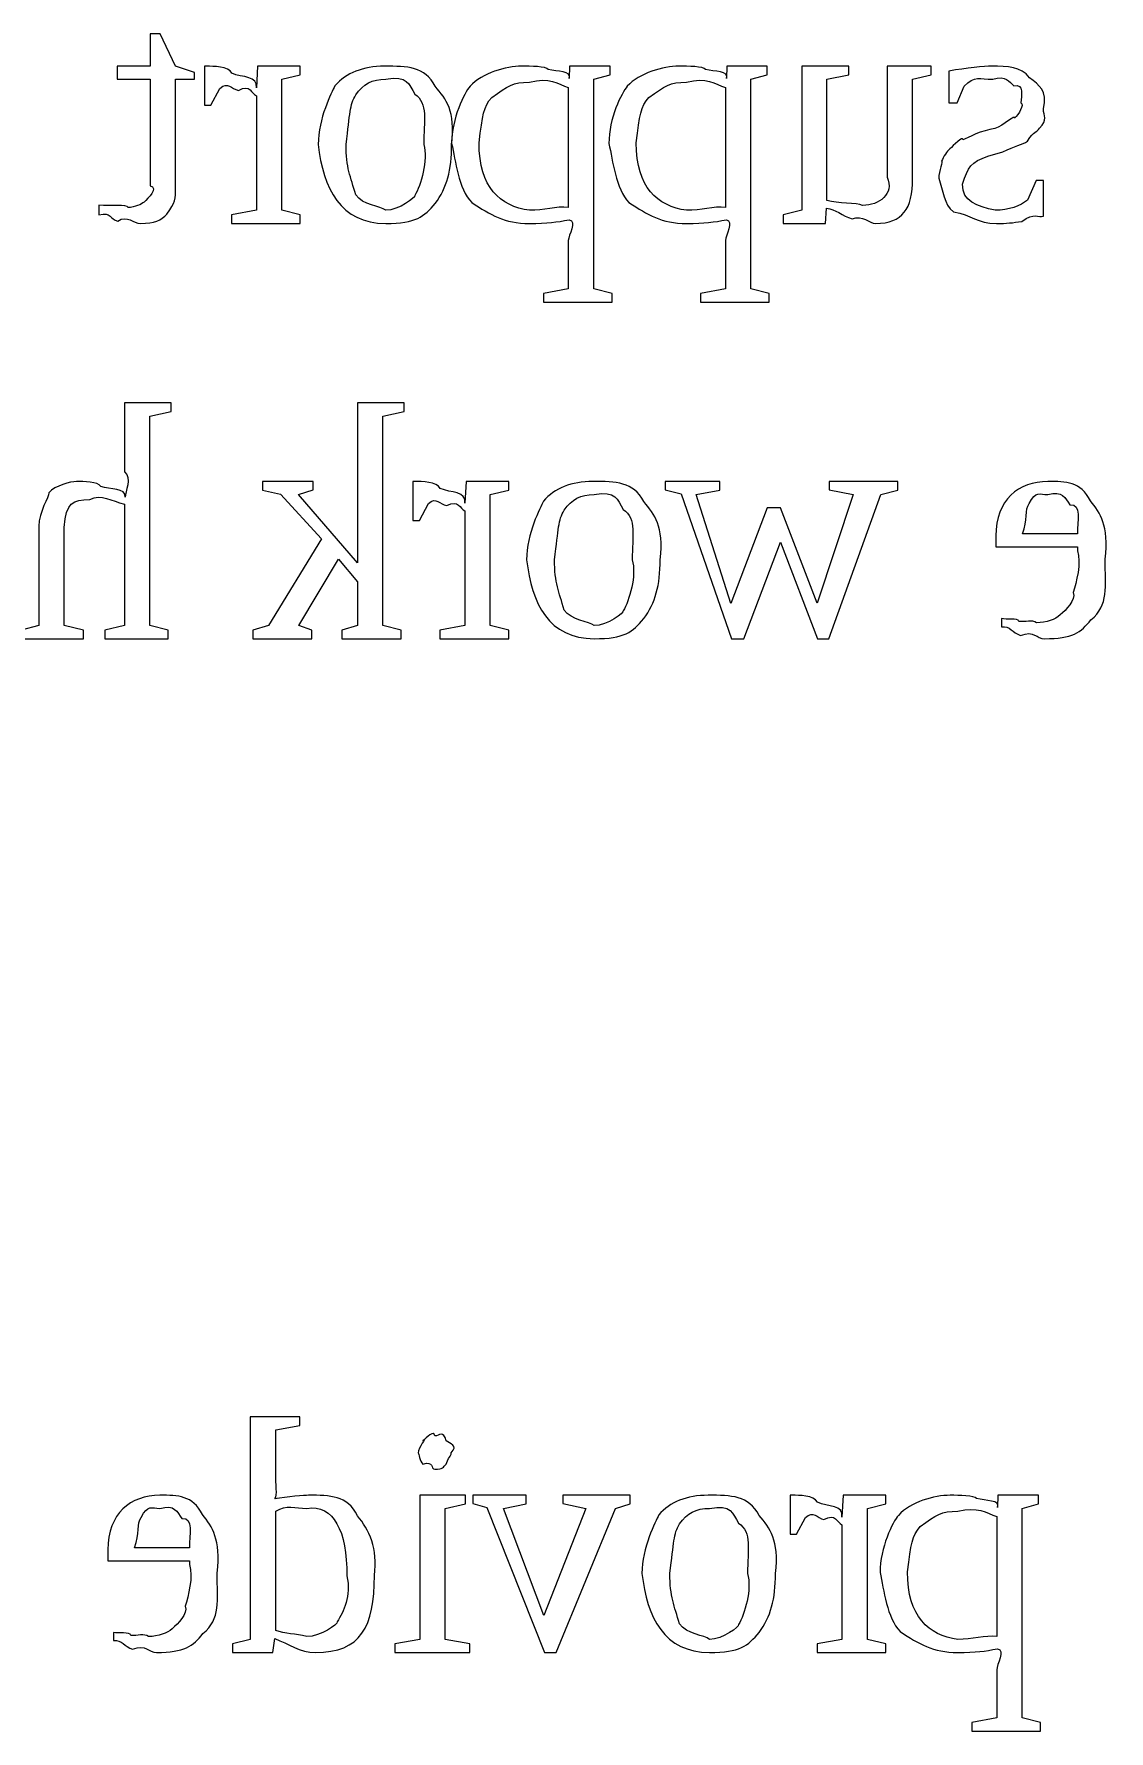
# Model space of a CAD drawing. Header units: millimetres. Extents: x 21 to 196, y 128 to 259.
# Drawn here: x 109.23 to 123.71, y 166.23 to 189.08 of the extents above; entities that cross this region are included whole.
import ezdxf

# ---------------------------------------------------------------- set-up
doc = ezdxf.new("R2010")
doc.units = ezdxf.units.MM
doc.layers.get('0').update_dxf_attribs({"linetype": 'CONTINUOUS'})

msp = doc.modelspace()

# ---------------------------------------------------------------- linework, layer by layer
at = {"color": 250}
for p, q in [((110.927, 189.083), (110.794, 189.083)), ((110.794, 189.083), (110.794, 188.648)), ((111.136, 188.648), (110.927, 189.083)), ((110.794, 188.648), (110.348, 188.648)), ((110.348, 188.648), (110.348, 188.472)), ((111.39, 188.565), (111.136, 188.648)), ((111.39, 188.472), (111.39, 188.565)), ((111.525, 188.648), (111.525, 188.124)), ((111.558, 188.648), (111.525, 188.648)), ((112.241, 188.648), (112.225, 188.356)), ((112.814, 188.648), (112.241, 188.648)), ((112.814, 188.532), (112.814, 188.648)), ((116.441, 188.648), (116.436, 188.482)), ((116.987, 188.648), (116.441, 188.648)), ((116.987, 188.532), (116.987, 188.648)), ((118.558, 188.648), (118.553, 188.482)), ((119.104, 188.648), (118.558, 188.648)), ((119.104, 188.532), (119.104, 188.648)), ((120.201, 188.648), (119.567, 188.648)), ((119.567, 188.648), (119.567, 186.708)), ((120.201, 188.532), (120.201, 188.648)), ((121.309, 188.648), (120.719, 188.648)), ((120.719, 188.648), (120.719, 187.154)), ((121.309, 188.532), (121.309, 188.648)), ((121.55, 188.582), (121.55, 188.157)), ((110.348, 188.472), (110.794, 188.472)), ((110.794, 188.472), (110.794, 187.039)), ((111.136, 187.011), (111.136, 188.472)), ((111.136, 188.472), (111.39, 188.472)), ((111.613, 188.124), (111.734, 188.35)), ((112.566, 188.472), (112.814, 188.532)), ((112.566, 186.708), (112.566, 188.472)), ((116.425, 188.361), (116.425, 186.746)), ((116.767, 188.472), (116.987, 188.532)), ((116.767, 185.649), (116.767, 188.472)), ((118.541, 188.361), (118.541, 186.746)), ((118.883, 188.472), (119.104, 188.532)), ((118.883, 185.649), (118.883, 188.472)), ((119.908, 188.472), (120.201, 188.532)), ((119.908, 186.84), (119.908, 188.472)), ((121.061, 188.472), (121.309, 188.532)), ((121.061, 187.132), (121.061, 188.472)), ((121.66, 188.157), (121.754, 188.378)), ((111.525, 188.124), (111.613, 188.124)), ((112.225, 188.251), (112.225, 186.708)), ((121.55, 188.157), (121.66, 188.157)), ((113.057, 187.595), (113.057, 187.595)), ((113.432, 187.595), (113.432, 187.595)), ((115.223, 187.617), (115.223, 187.617)), ((117.34, 187.617), (117.34, 187.617)), ((122.073, 187.435), (122.277, 187.496)), ((121.412, 187.143), (121.412, 187.143)), ((122.724, 187.11), (122.608, 186.846)), ((122.823, 187.11), (122.724, 187.11)), ((122.823, 186.63), (122.823, 187.11)), ((110.105, 186.779), (110.105, 186.647)), ((119.887, 186.531), (119.903, 186.735)), ((110.662, 186.531), (110.662, 186.531)), ((112.225, 186.708), (111.888, 186.647)), ((111.888, 186.647), (111.888, 186.531)), ((111.888, 186.531), (112.814, 186.531)), ((112.814, 186.647), (112.566, 186.708)), ((112.814, 186.531), (112.814, 186.647)), ((119.567, 186.708), (119.319, 186.647)), ((119.319, 186.647), (119.319, 186.531)), ((119.319, 186.531), (119.887, 186.531)), ((116.425, 186.3), (116.425, 185.649)), ((118.541, 186.3), (118.541, 185.649)), ((116.425, 185.649), (116.089, 185.589)), ((116.089, 185.589), (116.089, 185.473)), ((117.015, 185.589), (116.767, 185.649)), ((117.015, 185.473), (117.015, 185.589)), ((118.541, 185.649), (118.205, 185.589)), ((118.205, 185.589), (118.205, 185.473)), ((119.131, 185.589), (118.883, 185.649)), ((119.131, 185.473), (119.131, 185.589)), ((116.089, 185.473), (117.015, 185.473)), ((118.205, 185.473), (119.131, 185.473)), ((111.077, 184.114), (110.448, 184.114)), ((110.448, 184.114), (110.448, 183.188)), ((110.79, 183.938), (111.077, 183.998)), ((111.077, 183.998), (111.077, 184.114)), ((114.213, 184.114), (113.585, 184.114)), ((113.585, 184.114), (113.585, 181.959)), ((113.926, 183.938), (114.213, 183.998)), ((114.213, 183.998), (114.213, 184.114)), ((110.79, 181.115), (110.79, 183.938)), ((113.926, 181.115), (113.926, 183.938)), ((112.989, 183.056), (112.306, 183.056)), ((112.306, 183.056), (112.306, 182.94)), ((112.306, 182.94), (112.548, 182.885)), ((112.548, 182.885), (113.1, 182.284)), ((112.791, 182.879), (112.989, 182.946)), ((113.585, 181.959), (112.791, 182.879)), ((112.989, 182.946), (112.989, 183.056)), ((114.332, 183.056), (114.332, 182.532)), ((114.365, 183.056), (114.332, 183.056)), ((115.048, 183.056), (115.032, 182.764)), ((115.622, 183.056), (115.048, 183.056)), ((115.374, 182.879), (115.622, 182.94)), ((115.374, 181.115), (115.374, 182.879)), ((115.622, 182.94), (115.622, 183.056)), ((118.467, 183.056), (117.729, 183.056)), ((117.729, 183.056), (117.729, 182.946)), ((117.729, 182.946), (117.943, 182.891)), ((117.943, 182.891), (118.622, 180.939)), ((118.147, 182.879), (118.467, 182.94)), ((118.611, 181.413), (118.147, 182.879)), ((118.467, 182.94), (118.467, 183.056)), ((120.259, 182.879), (119.774, 181.419)), ((119.934, 180.939), (120.633, 182.879)), ((120.86, 183.056), (119.939, 183.056)), ((119.939, 183.056), (119.939, 182.946)), ((119.939, 182.946), (120.259, 182.879)), ((120.633, 182.879), (120.86, 182.94)), ((120.86, 182.94), (120.86, 183.056)), ((122.882, 182.879), (122.882, 182.879)), ((110.448, 182.753), (110.448, 181.115)), ((114.42, 182.532), (114.541, 182.758)), ((115.032, 182.659), (115.032, 181.115)), ((119.101, 182.703), (118.611, 181.413)), ((119.283, 182.703), (119.101, 182.703)), ((119.774, 181.419), (119.283, 182.703)), ((109.296, 182.455), (109.296, 181.115)), ((109.638, 181.115), (109.638, 182.438)), ((114.332, 182.532), (114.42, 182.532)), ((113.1, 182.284), (112.389, 181.115)), ((118.787, 180.939), (119.283, 182.24)), ((119.283, 182.24), (119.779, 180.939)), ((122.182, 182.323), (122.182, 182.174)), ((122.182, 182.174), (123.279, 182.174)), ((123.279, 182.35), (122.541, 182.35)), ((123.279, 182.174), (123.279, 182.124)), ((112.796, 181.115), (113.331, 182.009)), ((113.331, 182.009), (113.585, 181.705)), ((115.864, 182.003), (115.864, 182.003)), ((116.239, 182.003), (116.239, 182.003)), ((113.585, 181.705), (113.585, 181.115)), ((109.296, 181.115), (109.059, 181.055)), ((109.897, 181.055), (109.638, 181.115)), ((109.897, 180.939), (109.897, 181.055)), ((110.448, 181.115), (110.184, 181.055)), ((110.184, 181.055), (110.184, 180.939)), ((111.038, 181.055), (110.79, 181.115)), ((111.038, 180.939), (111.038, 181.055)), ((112.389, 181.115), (112.179, 181.055)), ((112.179, 181.055), (112.179, 180.939)), ((112.973, 181.055), (112.796, 181.115)), ((112.973, 180.939), (112.973, 181.055)), ((113.585, 181.115), (113.375, 181.055)), ((113.375, 181.055), (113.375, 180.939)), ((114.175, 181.055), (113.926, 181.115)), ((114.175, 180.939), (114.175, 181.055)), ((115.032, 181.115), (114.695, 181.055)), ((114.695, 181.055), (114.695, 180.939)), ((115.622, 181.055), (115.374, 181.115)), ((115.622, 180.939), (115.622, 181.055)), ((122.26, 181.209), (122.26, 181.099)), ((109.059, 180.939), (109.897, 180.939)), ((110.184, 180.939), (111.038, 180.939)), ((112.179, 180.939), (112.973, 180.939)), ((113.375, 180.939), (114.175, 180.939)), ((114.695, 180.939), (115.622, 180.939)), ((118.622, 180.939), (118.787, 180.939)), ((119.779, 180.939), (119.934, 180.939))]:
    msp.add_line(p, q, dxfattribs=at)
at = {"color": 0}
for p, q in [((112.81, 170.462), (112.143, 170.462)), ((112.143, 170.462), (112.143, 167.463)), ((112.485, 170.285), (112.81, 170.346)), ((112.485, 169.729), (112.485, 170.285)), ((112.81, 170.346), (112.81, 170.462)), ((114.402, 169.977), (114.402, 169.977)), ((115.042, 169.404), (114.424, 169.404)), ((114.424, 169.404), (114.424, 167.463)), ((115.042, 169.288), (115.042, 169.404)), ((115.857, 169.404), (115.141, 169.404)), ((115.141, 169.404), (115.141, 169.293)), ((115.857, 169.288), (115.857, 169.404)), ((117.257, 169.404), (116.353, 169.404)), ((116.353, 169.404), (116.353, 169.293)), ((117.257, 169.288), (117.257, 169.404)), ((119.41, 169.404), (119.41, 168.88)), ((119.443, 169.404), (119.41, 169.404)), ((120.126, 169.404), (120.11, 169.111)), ((120.7, 169.404), (120.126, 169.404)), ((120.7, 169.288), (120.7, 169.404)), ((122.21, 169.404), (122.204, 169.238)), ((122.756, 169.404), (122.21, 169.404)), ((122.756, 169.288), (122.756, 169.404)), ((110.925, 169.227), (110.925, 169.227)), ((112.485, 167.585), (112.485, 169.189)), ((114.766, 169.227), (115.042, 169.288)), ((114.766, 167.463), (114.766, 169.227)), ((115.141, 169.293), (115.328, 169.238)), ((115.328, 169.238), (116.105, 167.287)), ((115.554, 169.227), (115.857, 169.288)), ((116.094, 167.783), (115.554, 169.227)), ((116.662, 169.227), (116.094, 167.783)), ((116.26, 167.287), (117.059, 169.227)), ((116.353, 169.293), (116.662, 169.227)), ((117.059, 169.227), (117.257, 169.288)), ((120.452, 169.227), (120.7, 169.288)), ((120.452, 167.463), (120.452, 169.227)), ((122.535, 169.227), (122.756, 169.288)), ((122.535, 166.405), (122.535, 169.227)), ((119.498, 168.88), (119.619, 169.106)), ((120.11, 169.007), (120.11, 167.463)), ((122.193, 169.117), (122.193, 167.502)), ((110.225, 168.67), (110.225, 168.522)), ((111.322, 168.698), (110.583, 168.698)), ((119.41, 168.88), (119.498, 168.88)), ((110.225, 168.522), (111.322, 168.522)), ((111.322, 168.522), (111.322, 168.472)), ((113.444, 168.318), (113.444, 168.318)), ((117.417, 168.351), (117.417, 168.351)), ((117.792, 168.351), (117.792, 168.351)), ((120.992, 168.373), (120.992, 168.373)), ((110.302, 167.557), (110.302, 167.447)), ((112.143, 167.463), (111.901, 167.403)), ((111.901, 167.403), (111.901, 167.287)), ((112.447, 167.287), (112.474, 167.474)), ((114.424, 167.463), (114.088, 167.403)), ((114.088, 167.403), (114.088, 167.287)), ((115.097, 167.403), (114.766, 167.463)), ((115.097, 167.287), (115.097, 167.403)), ((120.11, 167.463), (119.774, 167.403)), ((119.774, 167.403), (119.774, 167.287)), ((120.7, 167.403), (120.452, 167.463)), ((120.7, 167.287), (120.7, 167.403)), ((111.901, 167.287), (112.447, 167.287)), ((114.088, 167.287), (115.097, 167.287)), ((116.105, 167.287), (116.26, 167.287)), ((119.774, 167.287), (120.7, 167.287)), ((122.193, 167.055), (122.193, 166.405)), ((122.193, 166.405), (121.857, 166.344)), ((122.783, 166.344), (122.535, 166.405)), ((121.857, 166.344), (121.857, 166.229)), ((121.857, 166.229), (122.783, 166.229)), ((122.783, 166.229), (122.783, 166.344))]:
    msp.add_line(p, q, dxfattribs=at)
at = {"color": 250}
for points in [[(111.894, 188.554), (111.85, 188.648), (111.639, 188.648), (111.558, 188.648)], [(112.225, 188.356), (112.251, 188.523), (112.034, 188.491), (111.894, 188.554)], [(113.95, 188.648), (113.658, 188.648), (113.435, 188.56), (113.283, 188.383)], [(114.633, 188.378), (114.493, 188.648), (114.256, 188.648), (113.95, 188.648)], [(115.796, 188.648), (115.587, 188.648), (115.264, 188.557), (115.102, 188.378)], [(116.155, 188.604), (116.127, 188.648), (115.918, 188.648), (115.796, 188.648)], [(116.436, 188.482), (116.48, 188.589), (116.273, 188.573), (116.155, 188.604)], [(117.913, 188.648), (117.704, 188.648), (117.381, 188.557), (117.219, 188.378)], [(118.272, 188.604), (118.244, 188.648), (118.035, 188.648), (117.913, 188.648)], [(118.553, 188.482), (118.597, 188.589), (118.39, 188.573), (118.272, 188.604)], [(122.123, 188.648), (122.034, 188.648), (121.781, 188.626), (121.55, 188.582)], [(122.636, 188.494), (122.519, 188.648), (122.341, 188.648), (122.123, 188.648)], [(111.734, 188.35), (111.839, 188.45), (111.887, 188.341), (111.982, 188.323)], [(111.982, 188.323), (112.145, 188.412), (112.156, 188.28), (112.225, 188.251)], [(113.283, 188.383), (113.239, 188.295), (113.057, 187.944), (113.057, 187.595)], [(113.564, 188.262), (113.662, 188.412), (113.783, 188.472), (113.967, 188.472)], [(113.967, 188.472), (114.262, 188.529), (114.278, 188.406), (114.358, 188.273)], [(114.854, 187.595), (114.908, 188.053), (114.781, 188.197), (114.633, 188.378)], [(115.102, 188.378), (115.025, 188.291), (114.854, 187.944), (114.854, 187.606)], [(115.394, 188.229), (115.613, 188.386), (115.674, 188.433), (115.901, 188.433)], [(115.901, 188.433), (116.169, 188.505), (116.286, 188.408), (116.425, 188.361)], [(117.219, 188.378), (117.142, 188.291), (116.971, 187.944), (116.971, 187.606)], [(117.511, 188.229), (117.73, 188.386), (117.791, 188.433), (118.018, 188.433)], [(118.018, 188.433), (118.285, 188.505), (118.402, 188.408), (118.541, 188.361)], [(121.754, 188.378), (121.901, 188.529), (121.963, 188.472), (122.14, 188.472)], [(122.14, 188.472), (122.32, 188.529), (122.36, 188.441), (122.426, 188.383)], [(122.426, 188.383), (122.567, 188.416), (122.52, 188.252), (122.52, 188.157)], [(122.823, 188.075), (122.887, 188.324), (122.761, 188.39), (122.636, 188.494)], [(113.432, 187.595), (113.49, 188.02), (113.476, 188.126), (113.564, 188.262)], [(114.358, 188.273), (114.54, 188.148), (114.479, 187.915), (114.479, 187.595)], [(115.223, 187.617), (115.272, 188), (115.281, 188.097), (115.394, 188.229)], [(117.34, 187.617), (117.388, 188), (117.398, 188.097), (117.511, 188.229)], [(122.52, 188.157), (122.567, 188.122), (122.491, 188.006), (122.432, 187.948)], [(122.432, 187.948), (122.448, 188.009), (122.286, 187.846), (122.167, 187.81)], [(122.768, 187.816), (122.887, 187.931), (122.823, 187.976), (122.823, 188.075)], [(121.737, 187.656), (121.74, 187.718), (121.609, 187.581), (121.561, 187.535)], [(122.167, 187.81), (121.994, 187.784), (121.804, 187.689), (121.737, 187.656)], [(122.277, 187.496), (122.437, 187.574), (122.539, 187.591), (122.608, 187.639)], [(122.608, 187.639), (122.695, 187.788), (122.732, 187.745), (122.768, 187.816)], [(113.057, 187.595), (113.122, 187.001), (113.36, 186.531), (113.967, 186.531)], [(113.564, 186.917), (113.49, 187.162), (113.432, 187.282), (113.432, 187.595)], [(114.479, 187.595), (114.54, 187.387), (114.439, 187.041), (114.358, 186.906)], [(114.633, 186.801), (114.791, 187.012), (114.854, 187.249), (114.854, 187.595)], [(114.854, 187.606), (114.908, 187.376), (114.945, 187), (115.124, 186.812)], [(115.901, 186.708), (115.507, 186.765), (115.223, 187.011), (115.223, 187.617)], [(116.971, 187.606), (117.025, 187.376), (117.062, 187), (117.241, 186.812)], [(118.018, 186.708), (117.624, 186.765), (117.34, 187.011), (117.34, 187.617)], [(121.561, 187.535), (121.526, 187.504), (121.477, 187.431), (121.451, 187.369)], [(121.732, 187.06), (121.806, 187.292), (121.846, 187.358), (122.073, 187.435)], [(121.451, 187.369), (121.475, 187.38), (121.412, 187.231), (121.412, 187.143)], [(110.794, 187.039), (110.909, 187.008), (110.767, 186.869), (110.712, 186.818)], [(111.02, 186.658), (111.136, 186.818), (111.136, 186.859), (111.136, 187.011)], [(120.719, 187.154), (120.817, 186.928), (120.609, 186.774), (120.388, 186.774)], [(120.565, 186.531), (120.927, 186.531), (121.061, 186.731), (121.061, 187.132)], [(121.412, 187.143), (121.475, 186.972), (121.478, 186.788), (121.611, 186.686)], [(122.173, 186.708), (121.923, 186.765), (121.732, 186.825), (121.732, 187.06)], [(110.497, 186.746), (110.486, 186.792), (110.26, 186.757), (110.105, 186.779)], [(110.712, 186.818), (110.681, 186.792), (110.585, 186.746), (110.497, 186.746)], [(113.967, 186.708), (113.9, 186.765), (113.652, 186.776), (113.564, 186.917)], [(114.358, 186.906), (114.374, 186.884), (114.143, 186.708), (113.967, 186.708)], [(113.967, 186.531), (114.374, 186.531), (114.483, 186.621), (114.633, 186.801)], [(115.124, 186.812), (115.382, 186.648), (115.559, 186.531), (115.901, 186.531)], [(116.425, 186.746), (116.268, 186.765), (116.093, 186.708), (115.901, 186.708)], [(117.241, 186.812), (117.498, 186.648), (117.676, 186.531), (118.018, 186.531)], [(118.541, 186.746), (118.384, 186.765), (118.209, 186.708), (118.018, 186.708)], [(119.903, 186.735), (120.019, 186.73), (120.117, 186.632), (120.245, 186.592)], [(120.388, 186.774), (120.305, 186.81), (120.056, 186.796), (119.908, 186.84)], [(122.608, 186.846), (122.514, 186.765), (122.353, 186.708), (122.173, 186.708)], [(110.105, 186.647), (110.273, 186.692), (110.249, 186.586), (110.359, 186.564)], [(110.359, 186.564), (110.49, 186.648), (110.567, 186.531), (110.662, 186.531)], [(110.662, 186.531), (110.86, 186.531), (110.94, 186.573), (111.02, 186.658)], [(115.901, 186.531), (116.146, 186.531), (116.268, 186.548), (116.436, 186.581)], [(116.436, 186.581), (116.543, 186.564), (116.425, 186.37), (116.425, 186.3)], [(118.018, 186.531), (118.263, 186.531), (118.384, 186.548), (118.553, 186.581)], [(118.553, 186.581), (118.66, 186.564), (118.541, 186.37), (118.541, 186.3)], [(120.245, 186.592), (120.391, 186.648), (120.476, 186.531), (120.565, 186.531)], [(121.611, 186.686), (121.853, 186.648), (121.933, 186.531), (122.189, 186.531)], [(122.189, 186.531), (122.331, 186.531), (122.407, 186.539), (122.531, 186.559)], [(122.531, 186.559), (122.699, 186.688), (122.754, 186.604), (122.823, 186.63)], [(110.448, 183.188), (110.556, 183.103), (110.453, 182.915), (110.459, 182.846)], [(109.428, 182.902), (109.434, 182.849), (109.296, 182.649), (109.296, 182.455)], [(109.803, 183.056), (109.725, 183.056), (109.514, 183.003), (109.428, 182.902)], [(110.129, 182.99), (110.096, 183.056), (109.892, 183.056), (109.803, 183.056)], [(109.98, 182.813), (110.14, 182.893), (110.269, 182.793), (110.448, 182.753)], [(110.459, 182.846), (110.468, 182.97), (110.254, 182.948), (110.129, 182.99)], [(114.701, 182.962), (114.657, 183.056), (114.446, 183.056), (114.365, 183.056)], [(114.541, 182.758), (114.646, 182.857), (114.694, 182.748), (114.789, 182.731)], [(115.032, 182.764), (115.058, 182.93), (114.842, 182.899), (114.701, 182.962)], [(116.757, 183.056), (116.465, 183.056), (116.242, 182.967), (116.09, 182.791)], [(116.371, 182.67), (116.469, 182.82), (116.59, 182.879), (116.774, 182.879)], [(117.44, 182.786), (117.3, 183.056), (117.063, 183.056), (116.757, 183.056)], [(116.774, 182.879), (117.069, 182.937), (117.085, 182.813), (117.165, 182.681)], [(122.882, 183.056), (122.49, 183.056), (122.182, 182.811), (122.182, 182.323)], [(122.629, 182.758), (122.725, 182.937), (122.769, 182.879), (122.882, 182.879)], [(123.456, 182.797), (123.321, 183.056), (123.129, 183.056), (122.882, 183.056)], [(122.882, 182.879), (123.085, 182.937), (123.111, 182.833), (123.18, 182.742)], [(109.638, 182.438), (109.663, 182.776), (109.752, 182.813), (109.98, 182.813)], [(114.789, 182.731), (114.952, 182.82), (114.963, 182.688), (115.032, 182.659)], [(116.09, 182.791), (116.046, 182.703), (115.864, 182.352), (115.864, 182.003)], [(116.239, 182.003), (116.297, 182.427), (116.283, 182.534), (116.371, 182.67)], [(117.165, 182.681), (117.347, 182.555), (117.286, 182.323), (117.286, 182.003)], [(117.661, 182.003), (117.715, 182.461), (117.588, 182.605), (117.44, 182.786)], [(122.541, 182.35), (122.611, 182.541), (122.571, 182.677), (122.629, 182.758)], [(123.18, 182.742), (123.339, 182.758), (123.279, 182.523), (123.279, 182.35)], [(123.654, 182.009), (123.706, 182.474), (123.588, 182.623), (123.456, 182.797)], [(115.864, 182.003), (115.929, 181.409), (116.167, 180.939), (116.774, 180.939)], [(116.371, 181.325), (116.297, 181.57), (116.239, 181.69), (116.239, 182.003)], [(117.286, 182.003), (117.347, 181.795), (117.246, 181.449), (117.165, 181.314)], [(117.44, 181.209), (117.598, 181.42), (117.661, 181.657), (117.661, 182.003)], [(123.279, 182.124), (123.339, 181.96), (123.261, 181.697), (123.224, 181.562)], [(123.461, 181.193), (123.706, 181.394), (123.654, 181.634), (123.654, 182.009)], [(123.224, 181.562), (123.261, 181.457), (123.125, 181.328), (123.048, 181.259)], [(116.774, 181.115), (116.707, 181.174), (116.459, 181.185), (116.371, 181.325)], [(117.165, 181.314), (117.181, 181.292), (116.95, 181.115), (116.774, 181.115)], [(123.048, 181.259), (122.986, 181.2), (122.861, 181.154), (122.728, 181.154)], [(116.774, 180.939), (117.181, 180.939), (117.29, 181.029), (117.44, 181.209)], [(122.491, 181.171), (122.483, 181.222), (122.319, 181.194), (122.26, 181.209)], [(122.26, 181.099), (122.368, 181.118), (122.407, 181.016), (122.513, 180.983)], [(122.728, 181.154), (122.67, 181.2), (122.583, 181.16), (122.491, 181.171)], [(122.513, 180.983), (122.699, 181.056), (122.728, 180.939), (122.838, 180.939)], [(122.838, 180.939), (123.21, 180.939), (123.329, 181.023), (123.461, 181.193)]]:
    msp.add_open_spline(points, degree=3, dxfattribs=at)
at = {"color": 0}
for points in [[(114.628, 170.203), (114.62, 170.288), (114.512, 170.181), (114.468, 170.137)], [(114.782, 170.137), (114.741, 170.288), (114.687, 170.203), (114.628, 170.203)], [(114.468, 170.137), (114.531, 170.2), (114.402, 170.039), (114.402, 169.977)], [(114.849, 169.977), (114.946, 170.083), (114.826, 170.093), (114.782, 170.137)], [(114.402, 169.977), (114.413, 169.962), (114.424, 169.867), (114.468, 169.823)], [(114.468, 169.823), (114.62, 169.873), (114.566, 169.756), (114.628, 169.756)], [(114.628, 169.756), (114.741, 169.756), (114.738, 169.779), (114.782, 169.823)], [(114.782, 169.823), (114.829, 169.962), (114.849, 169.918), (114.849, 169.977)], [(112.474, 169.354), (112.51, 169.417), (112.485, 169.526), (112.485, 169.729)], [(110.925, 169.404), (110.532, 169.404), (110.225, 169.158), (110.225, 168.67)], [(111.499, 169.145), (111.363, 169.404), (111.172, 169.404), (110.925, 169.404)], [(112.926, 169.404), (112.887, 169.404), (112.626, 169.387), (112.474, 169.354)], [(113.587, 169.128), (113.447, 169.404), (113.217, 169.404), (112.926, 169.404)], [(118.31, 169.404), (118.018, 169.404), (117.795, 169.315), (117.643, 169.139)], [(118.994, 169.134), (118.853, 169.404), (118.616, 169.404), (118.31, 169.404)], [(119.779, 169.31), (119.735, 169.404), (119.524, 169.404), (119.443, 169.404)], [(121.565, 169.404), (121.356, 169.404), (121.033, 169.313), (120.87, 169.134)], [(121.923, 169.359), (121.896, 169.404), (121.686, 169.404), (121.565, 169.404)], [(122.204, 169.238), (122.248, 169.344), (122.042, 169.329), (121.923, 169.359)], [(110.672, 169.106), (110.768, 169.285), (110.812, 169.227), (110.925, 169.227)], [(110.925, 169.227), (111.128, 169.285), (111.154, 169.18), (111.223, 169.09)], [(111.697, 168.356), (111.749, 168.822), (111.631, 168.971), (111.499, 169.145)], [(112.485, 169.189), (112.631, 169.285), (112.747, 169.227), (112.904, 169.227)], [(112.904, 169.227), (113.266, 169.285), (113.444, 168.924), (113.444, 168.318)], [(113.814, 168.323), (113.866, 168.683), (113.739, 168.944), (113.587, 169.128)], [(117.643, 169.139), (117.599, 169.051), (117.417, 168.699), (117.417, 168.351)], [(117.924, 169.018), (118.022, 169.168), (118.144, 169.227), (118.327, 169.227)], [(118.327, 169.227), (118.622, 169.285), (118.638, 169.161), (118.718, 169.029)], [(119.214, 168.351), (119.268, 168.808), (119.141, 168.953), (118.994, 169.134)], [(119.619, 169.106), (119.724, 169.205), (119.772, 169.096), (119.867, 169.078)], [(120.11, 169.111), (120.136, 169.278), (119.92, 169.247), (119.779, 169.31)], [(119.867, 169.078), (120.03, 169.168), (120.041, 169.036), (120.11, 169.007)], [(120.87, 169.134), (120.793, 169.047), (120.622, 168.699), (120.622, 168.362)], [(121.163, 168.985), (121.382, 169.142), (121.442, 169.189), (121.67, 169.189)], [(121.67, 169.189), (121.937, 169.26), (122.054, 169.164), (122.193, 169.117)], [(110.583, 168.698), (110.654, 168.888), (110.614, 169.025), (110.672, 169.106)], [(111.223, 169.09), (111.381, 169.106), (111.322, 168.87), (111.322, 168.698)], [(117.792, 168.351), (117.85, 168.775), (117.836, 168.881), (117.924, 169.018)], [(118.718, 169.029), (118.9, 168.903), (118.839, 168.67), (118.839, 168.351)], [(120.992, 168.373), (121.04, 168.756), (121.05, 168.852), (121.163, 168.985)], [(111.322, 168.472), (111.381, 168.308), (111.304, 168.045), (111.267, 167.91)], [(111.504, 167.541), (111.749, 167.742), (111.697, 167.981), (111.697, 168.356)], [(113.02, 167.287), (113.63, 167.287), (113.814, 167.632), (113.814, 168.323)], [(113.444, 168.318), (113.502, 168.05), (113.4, 167.835), (113.312, 167.7)], [(117.417, 168.351), (117.482, 167.757), (117.72, 167.287), (118.327, 167.287)], [(117.924, 167.673), (117.85, 167.918), (117.792, 168.038), (117.792, 168.351)], [(118.839, 168.351), (118.9, 168.143), (118.799, 167.797), (118.718, 167.662)], [(118.994, 167.557), (119.151, 167.768), (119.214, 168.005), (119.214, 168.351)], [(120.622, 168.362), (120.676, 168.132), (120.713, 167.755), (120.893, 167.568)], [(121.67, 167.463), (121.275, 167.521), (120.992, 167.767), (120.992, 168.373)], [(111.267, 167.91), (111.304, 167.805), (111.168, 167.676), (111.09, 167.606)], [(110.534, 167.518), (110.526, 167.569), (110.362, 167.542), (110.302, 167.557)], [(110.771, 167.502), (110.713, 167.548), (110.626, 167.507), (110.534, 167.518)], [(111.09, 167.606), (111.029, 167.548), (110.903, 167.502), (110.771, 167.502)], [(110.881, 167.287), (111.253, 167.287), (111.372, 167.371), (111.504, 167.541)], [(112.904, 167.502), (112.752, 167.548), (112.611, 167.53), (112.485, 167.585)], [(113.312, 167.7), (113.326, 167.665), (113.089, 167.502), (112.904, 167.502)], [(118.327, 167.463), (118.261, 167.521), (118.012, 167.532), (117.924, 167.673)], [(118.718, 167.662), (118.734, 167.64), (118.503, 167.463), (118.327, 167.463)], [(118.327, 167.287), (118.734, 167.287), (118.843, 167.376), (118.994, 167.557)], [(120.893, 167.568), (121.15, 167.404), (121.328, 167.287), (121.67, 167.287)], [(122.193, 167.502), (122.036, 167.521), (121.861, 167.463), (121.67, 167.463)], [(110.302, 167.447), (110.411, 167.466), (110.45, 167.364), (110.556, 167.331)], [(110.556, 167.331), (110.742, 167.404), (110.771, 167.287), (110.881, 167.287)], [(112.474, 167.474), (112.656, 167.404), (112.81, 167.287), (113.02, 167.287)], [(121.67, 167.287), (121.915, 167.287), (122.036, 167.303), (122.204, 167.337)], [(122.204, 167.337), (122.312, 167.32), (122.193, 167.126), (122.193, 167.055)]]:
    msp.add_open_spline(points, degree=3, dxfattribs=at)

doc.saveas('drawing.dxf')
